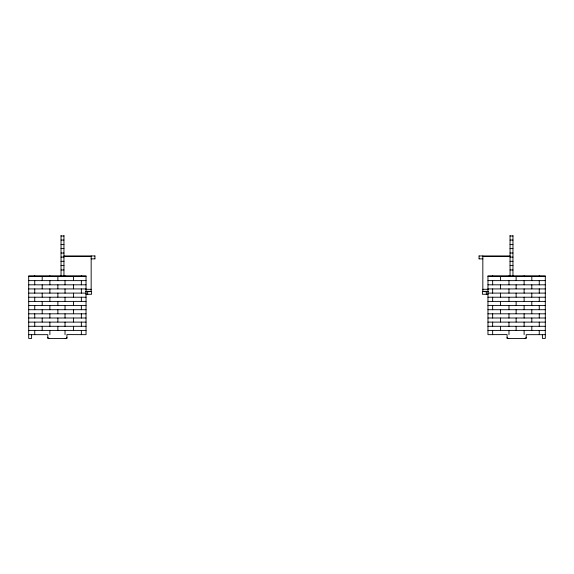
<?xml version="1.0" encoding="UTF-8"?>
<svg xmlns="http://www.w3.org/2000/svg" width="574" height="574" viewBox="0 0 574 574"><rect width="100%" height="100%" fill="white"/><g stroke="black" fill="none" stroke-linecap="round" stroke-linejoin="round"><path stroke-width="0.86" d="M42.196 330.315L42.196 326.297M42.196 322.014L42.196 317.996M42.196 313.72L42.196 309.702M42.196 297.124L42.196 293.106M42.196 288.83L42.196 284.812M42.196 280.535L42.196 276.517M57.874 330.315L57.874 326.297M57.874 322.014L57.874 317.996M57.874 313.72L57.874 309.702M57.874 297.124L57.874 293.106M57.874 288.83L57.874 284.812M57.874 280.535L57.874 276.517M73.551 280.535L73.551 276.517M500.449 330.315L500.449 326.297M500.449 322.014L500.449 317.996M500.449 313.72L500.449 309.702M500.449 297.124L500.449 293.106M500.449 288.83L500.449 284.812M524.119 276.546L524.119 275.8M539.259 276.546L539.259 275.8M526.193 337.684L524.622 338.509M66.928 337.612L66.362 338.323L65.235 338.509M34.741 276.546L34.741 275.8M49.881 276.546L49.881 275.8M61.038 235.979L63.951 235.979M510.049 235.979L512.962 235.979M61.038 240.054L63.951 240.054M510.049 240.054L512.962 240.054M61.038 244.502L63.951 244.502M510.049 244.502L512.962 244.502M61.038 248.585L63.951 248.585M510.049 248.585L512.962 248.585M61.038 253.012L63.951 253.012M510.049 253.012L512.962 253.012M63.951 255.947L94.932 255.947M479.068 255.947L510.049 255.947M63.951 256.521L91.166 256.521M482.834 256.521L510.049 256.521M61.038 257.095L63.951 257.095M510.049 257.095L512.962 257.095M91.166 258.86L94.932 258.86M479.068 258.86L482.834 258.86M61.038 261.328L63.951 261.328M510.049 261.328L512.962 261.328M61.038 265.41L63.951 265.41M510.049 265.41L512.962 265.41M61.038 269.981L63.951 269.945M510.049 269.945L512.962 269.981M28.7 276.517L86.035 276.517M487.965 276.517L545.3 276.517M28.7 280.629L86.035 280.629M487.965 280.629L545.3 280.629M28.7 284.812L86.035 284.812M487.965 284.812L545.3 284.812M28.7 288.93L86.035 288.93M487.965 288.93L545.3 288.93M85.899 289.289L91.166 289.289M482.834 289.289L488.101 289.289M85.899 291.355L91.603 291.355L91.603 294.268L85.899 294.268M488.101 291.355L482.397 291.355L482.397 294.268L488.101 294.268M85.899 291.628L91.166 291.628L91.166 255.947M488.101 291.628L482.834 291.628L482.834 255.947M28.7 293.106L86.035 293.106M487.965 293.106L545.3 293.106M28.7 297.224L86.035 297.224M487.965 297.224L545.3 297.224M28.7 301.407L86.035 301.407M487.965 301.407L545.3 301.407M28.7 305.519L86.035 305.519M487.965 305.519L545.3 305.519M28.7 309.702L86.035 309.702M487.965 309.702L545.3 309.702M28.7 313.813L86.035 313.813M487.965 313.813L545.3 313.813M28.7 317.996L86.035 317.996M487.965 317.996L545.3 317.996M28.7 322.114L86.035 322.114M487.965 322.114L545.3 322.114M28.7 326.297L86.035 326.297M487.965 326.297L545.3 326.297M28.7 330.409L86.035 330.409M487.965 330.409L545.3 330.409M28.7 334.656L47.807 334.656L47.807 338.509L66.928 338.509L66.928 334.592L86.035 334.656L86.035 275.8L28.7 275.8L28.7 338.423L31.606 338.423L31.606 334.656M545.3 334.656L526.193 334.656L526.193 338.509L507.072 338.509L507.072 334.592L487.965 334.656L487.965 275.8L545.3 275.8L545.3 338.423L542.394 338.423L542.394 334.656M49.378 338.509L47.807 337.684M508.765 338.509L507.638 338.323L507.072 337.612M531.804 276.517L531.804 280.535M531.804 284.812L531.804 288.83M531.804 293.106L531.804 297.124M531.804 309.702L531.804 313.72M531.804 317.996L531.804 322.014M531.804 326.297L531.804 330.315M500.449 276.517L500.449 280.535M539.259 280.586L539.259 284.848M539.259 288.88L539.259 293.142M539.259 297.174L539.259 301.443M539.259 305.476L539.259 309.738M539.259 313.77L539.259 318.032M539.259 322.071L539.259 326.333M539.259 330.366L539.259 334.628M531.804 301.407L531.804 305.425M524.119 280.586L524.119 284.848M524.119 288.88L524.119 293.142M524.119 297.174L524.119 301.443M524.119 305.476L524.119 309.738M524.119 313.77L524.119 318.032M524.119 322.071L524.119 326.333M524.119 330.366L524.119 334.628M516.126 276.517L516.126 280.535M516.126 284.812L516.126 288.83M516.126 293.106L516.126 297.124M516.126 301.407L516.126 305.425M516.126 309.702L516.126 313.72M516.126 317.996L516.126 322.014M516.126 326.297L516.126 330.315M512.962 235.491L512.962 276.187M510.049 235.491L510.049 276.187M508.973 275.8L508.973 276.575M508.973 280.614L508.973 284.876M508.973 288.909L508.973 293.171M508.973 297.21L508.973 301.472M508.973 305.504L508.973 309.766M508.973 313.799L508.973 318.068M508.973 322.1L508.973 326.362M508.973 330.394L508.973 334.656M500.449 301.407L500.449 305.425M492.65 275.8L492.65 276.575M492.65 280.614L492.65 284.876M492.65 288.909L492.65 293.171M492.65 297.21L492.65 301.472M492.65 305.504L492.65 309.766M492.65 313.799L492.65 318.068M492.65 322.1L492.65 326.362M492.65 330.394L492.65 334.656M486.314 291.355L486.314 294.268M479.068 255.947L479.068 258.86M94.932 255.947L94.932 258.86M87.686 291.355L87.686 294.268M81.35 275.8L81.35 276.575M81.35 280.614L81.35 284.876M81.35 288.909L81.35 293.171M81.35 297.21L81.35 301.472M81.35 305.504L81.35 309.766M81.35 313.799L81.35 318.068M81.35 322.1L81.35 326.362M81.35 330.394L81.35 334.656M73.551 284.812L73.551 288.83M73.551 293.106L73.551 297.124M73.551 301.407L73.551 305.425M73.551 309.702L73.551 313.72M73.551 317.996L73.551 322.014M73.551 326.297L73.551 330.315M65.027 275.8L65.027 276.575M65.027 280.614L65.027 284.876M65.027 288.909L65.027 293.171M65.027 297.21L65.027 301.472M65.027 305.504L65.027 309.766M65.027 313.799L65.027 318.068M65.027 322.1L65.027 326.362M65.027 330.394L65.027 334.656M63.951 235.491L63.951 276.187M61.038 235.491L61.038 276.187M57.874 301.407L57.874 305.425M49.881 280.586L49.881 284.848M49.881 288.88L49.881 293.142M49.881 297.174L49.881 301.443M49.881 305.476L49.881 309.738M49.881 313.77L49.881 318.032M49.881 322.071L49.881 326.333M49.881 330.366L49.881 334.628M42.196 301.407L42.196 305.425M34.741 280.586L34.741 284.848M34.741 288.88L34.741 293.142M34.741 297.174L34.741 301.443M34.741 305.476L34.741 309.738M34.741 313.77L34.741 318.032M34.741 322.071L34.741 326.333M34.741 330.366L34.741 334.628"/></g></svg>
